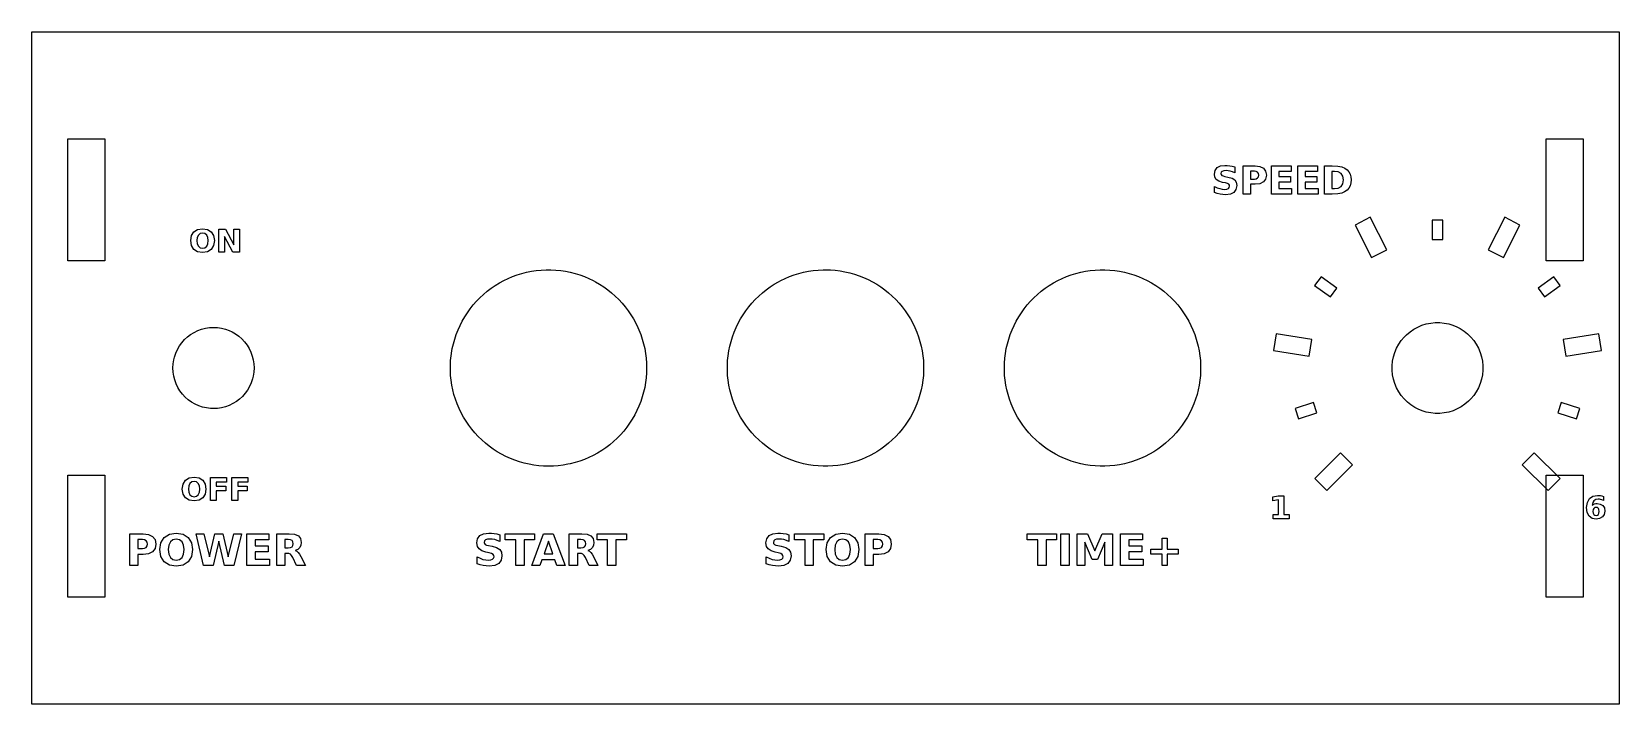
# Model space of a CAD drawing. Header units: millimetres. Extents: x 0 to 131, y 0 to 55.
import ezdxf

# ---------------------------------------------------------------- set-up
doc = ezdxf.new("R2010")
doc.units = ezdxf.units.MM
doc.layers.add('CUT', color=1, linetype='Continuous')
doc.layers.add('ENGRAVE', color=5, linetype='Continuous')

msp = doc.modelspace()

# ---------------------------------------------------------------- linework, layer by layer
at = {"layer": 'CUT'}
for points in [[(131, 55.4937), (131, 0), (0, 0), (0, 55.4937), (131, 55.4937)], [(6.025, 36.5953), (2.975, 36.5953), (2.975, 46.6453), (6.025, 46.6453), (6.025, 36.5953)], [(124.975, 46.6453), (128.025, 46.6453), (128.025, 36.5953), (124.975, 36.5953), (124.975, 46.6453)], [(37.4334, 21.5419), (37.1306, 21.8091), (36.8415, 22.0912), (36.5668, 22.3872), (36.3072, 22.6966), (36.0633, 23.0185), (35.8358, 23.3522), (35.6252, 23.6969), (35.432, 24.0516), (35.2568, 24.4154), (35.0999, 24.7876), (34.9618, 25.1671), (34.8427, 25.5531), (34.7431, 25.9445), (34.6631, 26.3403), (34.6029, 26.7397), (34.5626, 27.1416), (34.5425, 27.5449), (34.5425, 27.9488), (34.5626, 28.3522), (34.6029, 28.7541), (34.6631, 29.1534), (34.7006, 29.3519), (34.7905, 29.7456), (34.8999, 30.1344), (35.0285, 30.5172), (35.176, 30.8932), (35.3422, 31.2613), (35.5264, 31.6207), (35.7283, 31.9705), (35.9475, 32.3098), (36.1832, 32.6377), (36.435, 32.9534), (36.7023, 33.2563), (36.9843, 33.5454), (37.2803, 33.8201), (37.5897, 34.0797), (37.9117, 34.3236), (38.2454, 34.5511), (38.59, 34.7617), (38.9447, 34.9548), (39.3086, 35.1301), (39.6807, 35.2869), (40.0603, 35.4251), (40.4462, 35.5441), (40.8376, 35.6438), (41.2334, 35.7238), (41.6328, 35.784), (42.0347, 35.8242), (42.4381, 35.8444), (42.8419, 35.8444), (43.2453, 35.8242), (43.6472, 35.784), (44.0466, 35.7238), (44.4424, 35.6438), (44.8338, 35.5441), (45.2197, 35.4251), (45.5993, 35.2869), (45.9714, 35.1301), (46.3353, 34.9548), (46.5139, 34.8605), (46.8636, 34.6585), (47.2029, 34.4394), (47.5308, 34.2036), (47.8466, 33.9518), (48.1494, 33.6846), (48.4385, 33.4026), (48.7132, 33.1065), (48.9728, 32.7971), (49.2167, 32.4752), (49.4442, 32.1415), (49.6548, 31.7969), (49.848, 31.4422), (50.0232, 31.0783), (50.104, 30.8932), (50.2515, 30.5172), (50.3801, 30.1344), (50.4895, 29.7456), (50.5794, 29.3519), (50.6495, 28.9541), (50.6997, 28.5534), (50.7299, 28.1506), (50.74, 27.7469), (50.7299, 27.3431), (50.6997, 26.9404), (50.6495, 26.5396), (50.5794, 26.1419), (50.4895, 25.7481), (50.3801, 25.3594), (50.2515, 24.9765), (50.104, 24.6005), (49.9378, 24.2324), (49.7536, 23.873), (49.5517, 23.5232), (49.3325, 23.184), (49.0968, 22.8561), (48.845, 22.5403), (48.5777, 22.2375), (48.2957, 21.9483), (47.9997, 21.6736), (47.6903, 21.414), (47.3683, 21.1702), (47.0346, 20.9427), (46.69, 20.7321), (46.3353, 20.5389), (45.9714, 20.3637), (45.5993, 20.2068), (45.2197, 20.0687), (44.8338, 19.9496), (44.4424, 19.85), (44.245, 19.8075), (43.8472, 19.7373), (43.4465, 19.6871), (43.0438, 19.6569), (42.64, 19.6469), (42.2362, 19.6569), (41.8335, 19.6871), (41.4328, 19.7373), (41.035, 19.8075), (40.6413, 19.8973), (40.2525, 20.0067), (39.8696, 20.1354), (39.4937, 20.2829), (39.1255, 20.449), (38.7661, 20.6333), (38.4164, 20.8352), (38.0771, 21.0543), (37.7492, 21.2901), (37.4334, 21.5419)], [(65.2981, 35.8444), (65.7019, 35.8444), (65.9038, 35.8368), (66.3065, 35.8066), (66.7072, 35.7564), (67.105, 35.6863), (67.4987, 35.5964), (67.8875, 35.487), (68.2704, 35.3584), (68.6463, 35.2108), (69.0145, 35.0447), (69.3739, 34.8605), (69.7236, 34.6585), (70.0629, 34.4394), (70.3908, 34.2036), (70.7066, 33.9518), (71.0094, 33.6846), (71.2985, 33.4026), (71.5732, 33.1065), (71.8328, 32.7971), (72.0767, 32.4752), (72.3042, 32.1415), (72.5148, 31.7969), (72.708, 31.4422), (72.8832, 31.0783), (73.0401, 30.7061), (73.1782, 30.3266), (73.2973, 29.9407), (73.3969, 29.5493), (73.4769, 29.1534), (73.5371, 28.7541), (73.5774, 28.3522), (73.5975, 27.9488), (73.5975, 27.5449), (73.5774, 27.1416), (73.5371, 26.7397), (73.4769, 26.3403), (73.3969, 25.9445), (73.2973, 25.5531), (73.1782, 25.1671), (73.0401, 24.7876), (72.8832, 24.4154), (72.708, 24.0516), (72.5148, 23.6969), (72.3042, 23.3522), (72.0767, 23.0185), (71.8328, 22.6966), (71.5732, 22.3872), (71.2985, 22.0912), (71.0094, 21.8091), (70.7066, 21.5419), (70.3908, 21.2901), (70.0629, 21.0543), (69.7236, 20.8352), (69.55, 20.7321), (69.1953, 20.5389), (68.8314, 20.3637), (68.4593, 20.2068), (68.0797, 20.0687), (67.6938, 19.9496), (67.3024, 19.85), (66.9066, 19.7699), (66.5072, 19.7097), (66.1053, 19.6695), (65.7019, 19.6494), (65.2981, 19.6494), (64.8947, 19.6695), (64.4928, 19.7097), (64.0934, 19.7699), (63.6976, 19.85), (63.3062, 19.9496), (63.1125, 20.0067), (62.7296, 20.1354), (62.3537, 20.2829), (61.9855, 20.449), (61.6261, 20.6333), (61.2764, 20.8352), (60.9371, 21.0543), (60.6092, 21.2901), (60.2934, 21.5419), (59.9906, 21.8091), (59.7015, 22.0912), (59.4268, 22.3872), (59.1672, 22.6966), (58.9233, 23.0185), (58.6958, 23.3522), (58.4852, 23.6969), (58.292, 24.0516), (58.1168, 24.4154), (57.9599, 24.7876), (57.8218, 25.1671), (57.7027, 25.5531), (57.6031, 25.9445), (57.5231, 26.3403), (57.4629, 26.7397), (57.4226, 27.1416), (57.4025, 27.5449), (57.4025, 27.9488), (57.4226, 28.3522), (57.4629, 28.7541), (57.5231, 29.1534), (57.6031, 29.5493), (57.7027, 29.9407), (57.8218, 30.3266), (57.9599, 30.7061), (58.1168, 31.0783), (58.292, 31.4422), (58.4852, 31.7969), (58.6958, 32.1415), (58.9233, 32.4752), (59.1672, 32.7971), (59.4268, 33.1065), (59.7015, 33.4026), (59.9906, 33.6846), (60.2934, 33.9518), (60.6092, 34.2036), (60.9371, 34.4394), (61.2764, 34.6585), (61.6261, 34.8605), (61.8047, 34.9548), (62.1686, 35.1301), (62.5407, 35.2869), (62.9203, 35.4251), (63.3062, 35.5441), (63.6976, 35.6438), (64.0934, 35.7238), (64.4928, 35.784), (64.8947, 35.8242), (65.2981, 35.8444)], [(86.9534, 35.7238), (87.3528, 35.784), (87.7547, 35.8242), (88.1581, 35.8444), (88.5619, 35.8444), (88.9653, 35.8242), (89.3672, 35.784), (89.7666, 35.7238), (90.1624, 35.6438), (90.5538, 35.5441), (90.9397, 35.4251), (91.3193, 35.2869), (91.6914, 35.1301), (92.0553, 34.9548), (92.41, 34.7617), (92.7546, 34.5511), (93.0883, 34.3236), (93.4103, 34.0797), (93.7197, 33.8201), (94.0157, 33.5454), (94.2977, 33.2563), (94.565, 32.9534), (94.8168, 32.6377), (95.0525, 32.3098), (95.2717, 31.9705), (95.4736, 31.6207), (95.6578, 31.2613), (95.824, 30.8932), (95.9715, 30.5172), (96.1001, 30.1344), (96.2095, 29.7456), (96.2569, 29.5493), (96.3369, 29.1534), (96.3971, 28.7541), (96.4374, 28.3522), (96.4575, 27.9488), (96.4575, 27.5449), (96.4374, 27.1416), (96.3971, 26.7397), (96.3369, 26.3403), (96.2569, 25.9445), (96.1573, 25.5531), (96.0382, 25.1671), (95.9001, 24.7876), (95.7432, 24.4154), (95.568, 24.0516), (95.3748, 23.6969), (95.1642, 23.3522), (94.9367, 23.0185), (94.6928, 22.6966), (94.4332, 22.3872), (94.1585, 22.0912), (93.8694, 21.8091), (93.5666, 21.5419), (93.2508, 21.2901), (92.9229, 21.0543), (92.5836, 20.8352), (92.2339, 20.6333), (91.8745, 20.449), (91.5063, 20.2829), (91.1304, 20.1354), (90.7475, 20.0067), (90.5538, 19.9496), (90.1624, 19.85), (89.7666, 19.7699), (89.3672, 19.7097), (88.9653, 19.6695), (88.5619, 19.6494), (88.1581, 19.6494), (87.7547, 19.6695), (87.3528, 19.7097), (86.9534, 19.7699), (86.5576, 19.85), (86.1662, 19.9496), (85.7803, 20.0687), (85.5896, 20.1354), (85.2137, 20.2829), (84.8455, 20.449), (84.4861, 20.6333), (84.1364, 20.8352), (83.7971, 21.0543), (83.4692, 21.2901), (83.1534, 21.5419), (82.8506, 21.8091), (82.5615, 22.0912), (82.2868, 22.3872), (82.0272, 22.6966), (81.7833, 23.0185), (81.5558, 23.3522), (81.3452, 23.6969), (81.152, 24.0516), (80.9768, 24.4154), (80.8199, 24.7876), (80.6818, 25.1671), (80.5627, 25.5531), (80.4631, 25.9445), (80.3831, 26.3403), (80.3229, 26.7397), (80.2826, 27.1416), (80.2625, 27.5449), (80.2625, 27.9488), (80.2701, 28.1506), (80.3003, 28.5534), (80.3505, 28.9541), (80.4206, 29.3519), (80.5105, 29.7456), (80.6199, 30.1344), (80.7485, 30.5172), (80.896, 30.8932), (81.0622, 31.2613), (81.2464, 31.6207), (81.4483, 31.9705), (81.6675, 32.3098), (81.9032, 32.6377), (82.155, 32.9534), (82.4223, 33.2563), (82.7043, 33.5454), (83.0003, 33.8201), (83.3097, 34.0797), (83.6317, 34.3236), (83.9654, 34.5511), (84.31, 34.7617), (84.6647, 34.9548), (85.0286, 35.1301), (85.4007, 35.2869), (85.7803, 35.4251), (86.1662, 35.5441), (86.5576, 35.6438), (86.9534, 35.7238)], [(113.2511, 25.1962), (113.0108, 25.4826), (112.8002, 25.7915), (112.6214, 26.1198), (112.4762, 26.4643), (112.366, 26.8215), (112.2919, 27.188), (112.2547, 27.5599), (112.2547, 27.9338), (112.2919, 28.3058), (112.366, 28.6722), (112.4762, 29.0294), (112.6214, 29.3739), (112.8002, 29.7023), (113.0108, 30.0111), (113.2511, 30.2975), (113.4494, 30.4958), (113.7357, 30.7361), (114.0446, 30.9467), (114.3729, 31.1255), (114.7174, 31.2707), (115.0747, 31.3809), (115.4411, 31.455), (115.8131, 31.4922), (116.1869, 31.4922), (116.5589, 31.455), (116.9253, 31.3809), (117.1943, 31.3016), (117.5423, 31.165), (117.875, 30.9945), (118.189, 30.7916), (118.4813, 30.5585), (118.7489, 30.2975), (118.9892, 30.0111), (119.1998, 29.7023), (119.3786, 29.3739), (119.5238, 29.0294), (119.634, 28.6722), (119.7081, 28.3058), (119.7453, 27.9338), (119.7453, 27.5599), (119.7081, 27.188), (119.634, 26.8215), (119.5238, 26.4643), (119.3786, 26.1198), (119.1998, 25.7915), (118.9892, 25.4826), (118.7489, 25.1962), (118.5506, 24.9979), (118.2643, 24.7576), (117.9554, 24.547), (117.6271, 24.3682), (117.2826, 24.223), (116.9253, 24.1128), (116.5589, 24.0388), (116.1869, 24.0015), (115.8131, 24.0015), (115.4411, 24.0388), (115.0747, 24.1128), (114.8057, 24.1921), (114.4577, 24.3287), (114.125, 24.4993), (113.811, 24.7021), (113.5187, 24.9352), (113.2511, 25.1962)], [(13.6987, 30.8338), (14.0126, 30.948), (14.3362, 31.0304), (14.6664, 31.0802), (15, 31.0969), (15.3336, 31.0802), (15.6638, 31.0304), (15.9874, 30.948), (16.3013, 30.8338), (16.5283, 30.7279), (16.8175, 30.561), (17.0887, 30.366), (17.3391, 30.145), (17.5662, 29.9002), (17.7679, 29.634), (17.942, 29.349), (18.0869, 29.0481), (18.2012, 28.7343), (18.2836, 28.4107), (18.3334, 28.0804), (18.35, 27.7469), (18.3334, 27.4133), (18.2836, 27.0831), (18.2248, 26.8396), (18.1184, 26.523), (17.9811, 26.2186), (17.8141, 25.9293), (17.6191, 25.6582), (17.3982, 25.4078), (17.1533, 25.1806), (16.8871, 24.979), (16.6022, 24.8048), (16.3013, 24.6599), (15.9874, 24.5457), (15.6638, 24.4633), (15.3336, 24.4135), (15, 24.3969), (14.7497, 24.4062), (14.4183, 24.4478), (14.0927, 24.5221), (13.7761, 24.6284), (13.4717, 24.7658), (13.1825, 24.9328), (12.9113, 25.1277), (12.6609, 25.3487), (12.4338, 25.5935), (12.2321, 25.8597), (12.058, 26.1447), (11.9131, 26.4456), (11.7988, 26.7594), (11.7164, 27.0831), (11.6666, 27.4133), (11.65, 27.7469), (11.6666, 28.0804), (11.7164, 28.4107), (11.7752, 28.6542), (11.8816, 28.9708), (12.0189, 29.2752), (12.1859, 29.5644), (12.3809, 29.8356), (12.6018, 30.086), (12.8467, 30.3131), (13.1129, 30.5148), (13.3978, 30.6889), (13.6987, 30.8338)], [(6.025, 8.8484), (2.975, 8.8484), (2.975, 18.8984), (6.025, 18.8984), (6.025, 8.8484)], [(128.025, 18.8984), (128.025, 8.8484), (124.975, 8.8484), (124.975, 18.8984), (128.025, 18.8984)]]:
    msp.add_lwpolyline(points, close=True, dxfattribs=at)
at = {"layer": 'ENGRAVE'}
for points in [[(99.2762, 44.3544), (99.2762, 43.8604), (99.0865, 43.9357), (98.9012, 43.9899), (98.7238, 44.0229), (98.5562, 44.0339), (98.3688, 44.019), (98.2372, 43.9744), (98.16, 43.8989), (98.1343, 43.7904), (98.1516, 43.7067), (98.2038, 43.6439), (98.3016, 43.5955), (98.4562, 43.5544), (98.7122, 43.5029), (99.045, 43.4041), (99.2653, 43.2649), (99.3886, 43.0721), (99.4298, 42.8119), (99.3725, 42.4756), (99.2008, 42.2379), (98.9114, 42.0965), (98.5012, 42.0494), (98.2792, 42.06), (98.0562, 42.0919), (97.8328, 42.1441), (97.6092, 42.2169), (97.6092, 42.7244), (97.829, 42.6204), (98.0412, 42.5454), (98.2461, 42.5004), (98.4438, 42.4854), (98.6176, 42.5017), (98.7452, 42.5509), (98.8236, 42.6309), (98.8498, 42.7389), (98.832, 42.8355), (98.7788, 42.9074), (98.6724, 42.9637), (98.4952, 43.0139), (98.2622, 43.0654), (97.9592, 43.1626), (97.7502, 43.3044), (97.6291, 43.4969), (97.5888, 43.7464), (97.645, 44.0546), (97.8138, 44.2824), (98.088, 44.423), (98.4607, 44.4699), (98.6559, 44.4626), (98.8562, 44.4409), (99.0627, 44.4047), (99.2762, 44.3544)], [(99.9578, 44.4279), (100.9558, 44.4279), (101.3494, 44.3784), (101.6392, 44.2299), (101.8181, 43.9904), (101.8777, 43.6669), (101.8181, 43.3419), (101.6392, 43.1019), (101.3494, 42.9537), (100.9558, 42.9044), (100.5592, 42.9044), (100.5592, 42.0949), (99.9578, 42.0949), (99.9578, 44.4279)], [(100.5592, 43.9919), (100.5592, 43.3404), (100.8918, 43.3404), (101.0469, 43.3616), (101.1622, 43.4254), (101.2339, 43.5282), (101.2578, 43.6669), (101.2339, 43.805), (101.1622, 43.9074), (101.0469, 43.9707), (100.8918, 43.9919), (100.5592, 43.9919)], [(102.3032, 44.4279), (103.9262, 44.4279), (103.9262, 43.9729), (102.9048, 43.9729), (102.9048, 43.5389), (103.8657, 43.5389), (103.8657, 43.0839), (102.9048, 43.0839), (102.9048, 42.5494), (103.9607, 42.5494), (103.9607, 42.0949), (102.3032, 42.0949), (102.3032, 44.4279)], [(104.4892, 44.4279), (106.1122, 44.4279), (106.1122, 43.9729), (105.0908, 43.9729), (105.0908, 43.5389), (106.0518, 43.5389), (106.0518, 43.0839), (105.0908, 43.0839), (105.0908, 42.5494), (106.1468, 42.5494), (106.1468, 42.0949), (104.4892, 42.0949), (104.4892, 44.4279)], [(106.6752, 44.4279), (107.3092, 44.4279), (107.7729, 44.4089), (108.1008, 44.3519), (108.3422, 44.2499), (108.5468, 44.0949), (108.6896, 43.9247), (108.7902, 43.7304), (108.8502, 43.5107), (108.8702, 43.2639), (108.8502, 43.0137), (108.7902, 42.7924), (108.6896, 42.5977), (108.5468, 42.4279), (108.3405, 42.2727), (108.0968, 42.1704), (107.7686, 42.1137), (107.3092, 42.0949), (106.6752, 42.0949), (106.6752, 44.4279)], [(107.2768, 43.9729), (107.2768, 42.5494), (107.4922, 42.5494), (107.8172, 42.5951), (108.0552, 42.7324), (108.2015, 42.9567), (108.2502, 43.2639), (108.2018, 43.569), (108.0562, 43.7914), (107.8185, 43.9275), (107.4922, 43.9729), (107.2768, 43.9729)], [(111.8114, 37.5093), (110.4494, 40.1824), (109.202, 39.5468), (110.564, 36.8737)], [(116.45, 38.3469), (116.45, 39.9469), (115.55, 39.9469), (115.55, 38.3469)], [(121.436, 36.8737), (122.798, 39.5468), (121.5506, 40.1824), (120.1886, 37.5093)], [(14.0955, 39.2406), (14.503, 39.1752), (14.8113, 38.9789), (15.0057, 38.6677), (15.0705, 38.2566), (15.0057, 37.8466), (14.8113, 37.5355), (14.503, 37.3393), (14.0955, 37.2739), (13.6887, 37.3393), (13.3801, 37.5355), (13.1854, 37.8466), (13.1205, 38.2566), (13.1854, 38.6677), (13.3801, 38.9789), (13.6887, 39.1752), (14.0955, 39.2406)], [(14.0955, 38.8863), (13.8971, 38.8451), (13.749, 38.7214), (13.6566, 38.5227), (13.6259, 38.2566), (13.6566, 37.9916), (13.749, 37.7931), (13.8971, 37.6694), (14.0955, 37.6282), (14.2948, 37.6694), (14.4432, 37.7931), (14.5356, 37.9916), (14.5663, 38.2566), (14.5356, 38.5227), (14.4432, 38.7214), (14.2948, 38.8451), (14.0955, 38.8863)], [(15.4402, 39.2064), (15.9858, 39.2064), (16.6752, 37.9064), (16.6752, 39.2064), (17.1387, 39.2064), (17.1387, 37.3109), (16.5927, 37.3109), (15.9033, 38.6109), (15.9033, 37.3109), (15.4402, 37.3109), (15.4402, 39.2064)], [(107.6889, 34.3415), (106.3945, 35.2819), (105.8655, 34.5538), (107.1599, 33.6133)], [(124.8401, 33.6133), (126.1345, 34.5538), (125.6055, 35.2819), (124.3111, 34.3415)], [(105.64, 30.0965), (102.6769, 30.5658), (102.4579, 29.183), (105.421, 28.7137)], [(126.579, 28.7137), (129.5421, 29.183), (129.3231, 30.5658), (126.36, 30.0965)], [(105.7797, 24.8993), (104.2581, 24.4048), (104.5362, 23.5489), (106.0579, 24.0433)], [(125.9421, 24.0433), (127.4638, 23.5489), (127.7419, 24.4048), (126.2203, 24.8993)], [(108.0097, 20.7465), (105.8884, 18.6252), (106.8783, 17.6352), (108.9996, 19.7566)], [(123.0004, 19.7566), (125.1217, 17.6352), (126.1116, 18.6252), (123.9903, 20.7465)], [(13.3973, 18.7406), (13.8048, 18.6752), (14.1132, 18.4789), (14.3075, 18.1677), (14.3723, 17.7566), (14.3075, 17.3466), (14.1132, 17.0355), (13.8048, 16.8393), (13.3973, 16.7739), (12.9906, 16.8393), (12.6819, 17.0355), (12.4872, 17.3466), (12.4223, 17.7566), (12.4872, 18.1677), (12.6819, 18.4789), (12.9906, 18.6752), (13.3973, 18.7406)], [(13.3973, 18.3863), (13.199, 18.3451), (13.0508, 18.2214), (12.9585, 18.0227), (12.9277, 17.7566), (12.9585, 17.4916), (13.0508, 17.2931), (13.199, 17.1694), (13.3973, 17.1282), (13.5966, 17.1694), (13.7451, 17.2931), (13.8374, 17.4916), (13.8682, 17.7566), (13.8374, 18.0227), (13.7451, 18.2214), (13.5966, 18.3451), (13.3973, 18.3863)], [(14.742, 18.7064), (16.0607, 18.7064), (16.0607, 18.3367), (15.2308, 18.3367), (15.2308, 17.9841), (16.0116, 17.9841), (16.0116, 17.6144), (15.2308, 17.6144), (15.2308, 16.8109), (14.742, 16.8109), (14.742, 18.7064)], [(16.5182, 18.7064), (17.8368, 18.7064), (17.8368, 18.3367), (17.0069, 18.3367), (17.0069, 17.9841), (17.7877, 17.9841), (17.7877, 17.6144), (17.0069, 17.6144), (17.0069, 16.8109), (16.5182, 16.8109), (16.5182, 18.7064)], [(102.4362, 15.6485), (102.868, 15.6485), (102.868, 16.8737), (102.4248, 16.7823), (102.4248, 17.115), (102.8652, 17.2064), (103.33, 17.2064), (103.33, 15.6485), (103.7618, 15.6485), (103.7618, 15.3109), (102.4362, 15.3109), (102.4362, 15.6485)], [(129.691, 17.1569), (129.691, 16.8063), (129.5738, 16.856), (129.4635, 16.8908), (129.3582, 16.9112), (129.2555, 16.918), (129.0614, 16.8876), (128.9154, 16.7965), (128.819, 16.6461), (128.7733, 16.437), (128.8604, 16.4913), (128.9544, 16.53), (129.0568, 16.5535), (129.1681, 16.5613), (129.4306, 16.5188), (129.6369, 16.3911), (129.7707, 16.1949), (129.8153, 15.9458), (129.7654, 15.6714), (129.6158, 15.4575), (129.3827, 15.3198), (129.0816, 15.2739), (128.754, 15.3363), (128.5096, 15.5233), (128.3579, 15.8253), (128.3073, 16.2314), (128.3665, 16.6508), (128.5441, 16.9696), (128.8248, 17.171), (129.1933, 17.2381), (129.3222, 17.233), (129.4472, 17.2178), (129.5697, 17.1924), (129.691, 17.1569)], [(129.0869, 16.2465), (128.9745, 16.2256), (128.8943, 16.1632), (128.8462, 16.0594), (128.8301, 15.9137), (128.8462, 15.7683), (128.8943, 15.6643), (128.9745, 15.6022), (129.0869, 15.5814), (129.1998, 15.6022), (129.2803, 15.6643), (129.3284, 15.7683), (129.3444, 15.9137), (129.3284, 16.0594), (129.2803, 16.1632), (129.1998, 16.2256), (129.0869, 16.2465)], [(8.0815, 14.0755), (9.2043, 14.0755), (9.6471, 14.0198), (9.9732, 13.8527), (10.1745, 13.5833), (10.2415, 13.2194), (10.1745, 12.8537), (9.9732, 12.5837), (9.6471, 12.4171), (9.2043, 12.3616), (8.7582, 12.3616), (8.7582, 11.4509), (8.0815, 11.4509), (8.0815, 14.0755)], [(8.7582, 13.585), (8.7582, 12.8521), (9.1323, 12.8521), (9.3068, 12.876), (9.4366, 12.9477), (9.5172, 13.0634), (9.544, 13.2194), (9.5172, 13.3748), (9.4366, 13.4899), (9.3068, 13.5612), (9.1323, 13.585), (8.7582, 13.585)], [(11.9189, 14.1227), (12.4831, 14.0322), (12.91, 13.7605), (13.1792, 13.3296), (13.2689, 12.7604), (13.1792, 12.1927), (12.91, 11.7619), (12.4831, 11.4902), (11.9189, 11.3997), (11.3557, 11.4902), (10.9283, 11.7619), (10.6588, 12.1927), (10.5689, 12.7604), (10.6588, 13.3296), (10.9283, 13.7605), (11.3557, 14.0322), (11.9189, 14.1227)], [(11.9189, 13.6322), (11.6443, 13.5752), (11.4391, 13.4039), (11.3113, 13.1288), (11.2687, 12.7604), (11.3113, 12.3935), (11.4391, 12.1186), (11.6443, 11.9473), (11.9189, 11.8902), (12.1948, 11.9473), (12.4004, 12.1186), (12.5282, 12.3935), (12.5708, 12.7604), (12.5282, 13.1288), (12.4004, 13.4039), (12.1948, 13.5752), (11.9189, 13.6322)], [(13.5575, 14.0755), (14.206, 14.0755), (14.6594, 12.1681), (15.1094, 14.0755), (15.7613, 14.0755), (16.2113, 12.1681), (16.6653, 14.0755), (17.3082, 14.0755), (16.6895, 11.4509), (15.9093, 11.4509), (15.4328, 13.4461), (14.962, 11.4509), (14.1813, 11.4509), (13.5575, 14.0755)], [(17.7515, 14.0755), (19.5773, 14.0755), (19.5773, 13.5636), (18.4282, 13.5636), (18.4282, 13.0754), (19.5093, 13.0754), (19.5093, 12.5635), (18.4282, 12.5635), (18.4282, 11.9622), (19.6162, 11.9622), (19.6162, 11.4509), (17.7515, 11.4509), (17.7515, 14.0755)], [(20.8874, 12.4442), (20.8874, 11.4509), (20.2107, 11.4509), (20.2107, 14.0755), (21.244, 14.0755), (21.6933, 14.0319), (22.004, 13.9011), (22.1854, 13.6767), (22.2458, 13.351), (22.2143, 13.1143), (22.1198, 12.9241), (21.9625, 12.7789), (21.7413, 12.6777), (21.8729, 12.6261), (21.9899, 12.5342), (22.1007, 12.394), (22.2127, 12.1962), (22.58, 11.4509), (21.8594, 11.4509), (21.5393, 12.1028), (21.4419, 12.2685), (21.343, 12.3717), (21.2274, 12.4261), (21.0787, 12.4442), (20.8874, 12.4442)], [(21.172, 12.9117), (21.3546, 12.9314), (21.4769, 12.9904), (21.5461, 13.0952), (21.5692, 13.2509), (21.5461, 13.4047), (21.4769, 13.5074), (21.3546, 13.5656), (21.172, 13.585), (20.8874, 13.585), (20.8874, 12.9117), (21.172, 12.9117)], [(38.6249, 13.9928), (38.6249, 13.4371), (38.4114, 13.5219), (38.203, 13.5827), (38.0033, 13.6199), (37.8149, 13.6322), (37.6039, 13.6155), (37.456, 13.5653), (37.3691, 13.4804), (37.3401, 13.3583), (37.3597, 13.2642), (37.4183, 13.1935), (37.5284, 13.1391), (37.7024, 13.0928), (37.9904, 13.0349), (38.3647, 12.9238), (38.6125, 12.7671), (38.7513, 12.5503), (38.7976, 12.2575), (38.7332, 11.8792), (38.5399, 11.6117), (38.2144, 11.4527), (37.753, 11.3997), (37.5032, 11.4116), (37.2524, 11.4475), (37.0009, 11.5063), (36.7495, 11.5881), (36.7495, 12.1591), (36.9967, 12.0421), (37.2355, 11.9577), (37.466, 11.9071), (37.6883, 11.8902), (37.8839, 11.9086), (38.0275, 11.9639), (38.1157, 12.0539), (38.1451, 12.1754), (38.1251, 12.2841), (38.0652, 12.3649), (37.9455, 12.4284), (37.7463, 12.4847), (37.4841, 12.5427), (37.1432, 12.6521), (36.9081, 12.8116), (36.7719, 13.0281), (36.7264, 13.3088), (36.7897, 13.6556), (36.9796, 13.9118), (37.2881, 14.07), (37.7074, 14.1227), (37.927, 14.1146), (38.1524, 14.0901), (38.3847, 14.0495), (38.6249, 13.9928)], [(39.0782, 14.0755), (41.497, 14.0755), (41.497, 13.5636), (40.6268, 13.5636), (40.6268, 11.4509), (39.9501, 11.4509), (39.9501, 13.5636), (39.0782, 13.5636), (39.0782, 14.0755)], [(43.1603, 11.929), (42.1022, 11.929), (41.9352, 11.4509), (41.2546, 11.4509), (42.2266, 14.0755), (43.0338, 14.0755), (44.0058, 11.4509), (43.3257, 11.4509), (43.1603, 11.929)], [(42.271, 12.4161), (42.9899, 12.4161), (42.631, 13.4601), (42.271, 12.4161)], [(45.0306, 12.4442), (45.0306, 11.4509), (44.3539, 11.4509), (44.3539, 14.0755), (45.3872, 14.0755), (45.8365, 14.0319), (46.1472, 13.9011), (46.3286, 13.6767), (46.3891, 13.351), (46.3576, 13.1143), (46.2631, 12.9241), (46.1057, 12.7789), (45.8845, 12.6777), (46.0161, 12.6261), (46.1331, 12.5342), (46.2439, 12.394), (46.3559, 12.1962), (46.7232, 11.4509), (46.0026, 11.4509), (45.6826, 12.1028), (45.5851, 12.2685), (45.4862, 12.3717), (45.3707, 12.4261), (45.2219, 12.4442), (45.0306, 12.4442)], [(45.3153, 12.9117), (45.4978, 12.9314), (45.6201, 12.9904), (45.6893, 13.0952), (45.7124, 13.2509), (45.6893, 13.4047), (45.6201, 13.5074), (45.4978, 13.5656), (45.3153, 13.585), (45.0306, 13.585), (45.0306, 12.9117), (45.3153, 12.9117)], [(46.6512, 14.0755), (49.0699, 14.0755), (49.0699, 13.5636), (48.1998, 13.5636), (48.1998, 11.4509), (47.5231, 11.4509), (47.5231, 13.5636), (46.6512, 13.5636), (46.6512, 14.0755)], [(62.4858, 13.9928), (62.4858, 13.4371), (62.2724, 13.5219), (62.064, 13.5827), (61.8643, 13.6199), (61.6758, 13.6322), (61.4649, 13.6155), (61.317, 13.5653), (61.2301, 13.4804), (61.2011, 13.3583), (61.2206, 13.2642), (61.2793, 13.1935), (61.3894, 13.1391), (61.5633, 13.0928), (61.8513, 13.0349), (62.2257, 12.9238), (62.4735, 12.7671), (62.6123, 12.5503), (62.6585, 12.2575), (62.5941, 11.8792), (62.4009, 11.6117), (62.0754, 11.4527), (61.614, 11.3997), (61.3642, 11.4116), (61.1133, 11.4475), (60.8619, 11.5063), (60.6105, 11.5881), (60.6105, 12.1591), (60.8577, 12.0421), (61.0965, 11.9577), (61.327, 11.9071), (61.5493, 11.8902), (61.7449, 11.9086), (61.8885, 11.9639), (61.9766, 12.0539), (62.006, 12.1754), (61.9861, 12.2841), (61.9262, 12.3649), (61.8065, 12.4284), (61.6072, 12.4847), (61.3451, 12.5427), (61.0042, 12.6521), (60.7691, 12.8116), (60.6328, 13.0281), (60.5874, 13.3088), (60.6507, 13.6556), (60.8405, 13.9118), (61.1491, 14.07), (61.5684, 14.1227), (61.7879, 14.1146), (62.0133, 14.0901), (62.2457, 14.0495), (62.4858, 13.9928)], [(62.9392, 14.0755), (65.358, 14.0755), (65.358, 13.5636), (64.4878, 13.5636), (64.4878, 11.4509), (63.8111, 11.4509), (63.8111, 13.5636), (62.9392, 13.5636), (62.9392, 14.0755)], [(66.9071, 14.1227), (67.4713, 14.0322), (67.8982, 13.7605), (68.1674, 13.3296), (68.2571, 12.7604), (68.1674, 12.1927), (67.8982, 11.7619), (67.4713, 11.4902), (66.9071, 11.3997), (66.3439, 11.4902), (65.9165, 11.7619), (65.647, 12.1927), (65.5571, 12.7604), (65.647, 13.3296), (65.9165, 13.7605), (66.3439, 14.0322), (66.9071, 14.1227)], [(66.9071, 13.6322), (66.6325, 13.5752), (66.4273, 13.4039), (66.2995, 13.1288), (66.2568, 12.7604), (66.2995, 12.3935), (66.4273, 12.1186), (66.6325, 11.9473), (66.9071, 11.8902), (67.183, 11.9473), (67.3886, 12.1186), (67.5164, 12.3935), (67.559, 12.7604), (67.5164, 13.1288), (67.3886, 13.4039), (67.183, 13.5752), (66.9071, 13.6322)], [(68.769, 14.0755), (69.8917, 14.0755), (70.3345, 14.0198), (70.6607, 13.8527), (70.8619, 13.5833), (70.929, 13.2194), (70.8619, 12.8537), (70.6607, 12.5837), (70.3345, 12.4171), (69.8917, 12.3616), (69.4457, 12.3616), (69.4457, 11.4509), (68.769, 11.4509), (68.769, 14.0755)], [(69.4457, 13.585), (69.4457, 12.8521), (69.8197, 12.8521), (69.9942, 12.876), (70.124, 12.9477), (70.2046, 13.0634), (70.2315, 13.2194), (70.2046, 13.3748), (70.124, 13.4899), (69.9942, 13.5612), (69.8197, 13.585), (69.4457, 13.585)], [(82.1503, 14.0755), (84.569, 14.0755), (84.569, 13.5636), (83.6988, 13.5636), (83.6988, 11.4509), (83.0222, 11.4509), (83.0222, 13.5636), (82.1503, 13.5636), (82.1503, 14.0755)], [(84.9195, 14.0755), (85.5962, 14.0755), (85.5962, 11.4509), (84.9195, 11.4509), (84.9195, 14.0755)], [(86.2588, 14.0755), (87.12, 14.0755), (87.7173, 12.6709), (88.3187, 14.0755), (89.1782, 14.0755), (89.1782, 11.4509), (88.5386, 11.4509), (88.5386, 13.3707), (87.9339, 11.9554), (87.5047, 11.9554), (86.9, 13.3707), (86.9, 11.4509), (86.2588, 11.4509), (86.2588, 14.0755)], [(89.8413, 14.0755), (91.6672, 14.0755), (91.6672, 13.5636), (90.518, 13.5636), (90.518, 13.0754), (91.5992, 13.0754), (91.5992, 12.5635), (90.518, 12.5635), (90.518, 11.9622), (91.706, 11.9622), (91.706, 11.4509), (89.8413, 11.4509), (89.8413, 14.0755)], [(93.6872, 13.7082), (93.6872, 12.7868), (94.6046, 12.7868), (94.6046, 12.3722), (93.6872, 12.3722), (93.6872, 11.4509), (93.2687, 11.4509), (93.2687, 12.3722), (92.3512, 12.3722), (92.3512, 12.7868), (93.2687, 12.7868), (93.2687, 13.7082), (93.6872, 13.7082)]]:
    msp.add_lwpolyline(points, close=True, dxfattribs=at)

doc.saveas('drawing.dxf')
